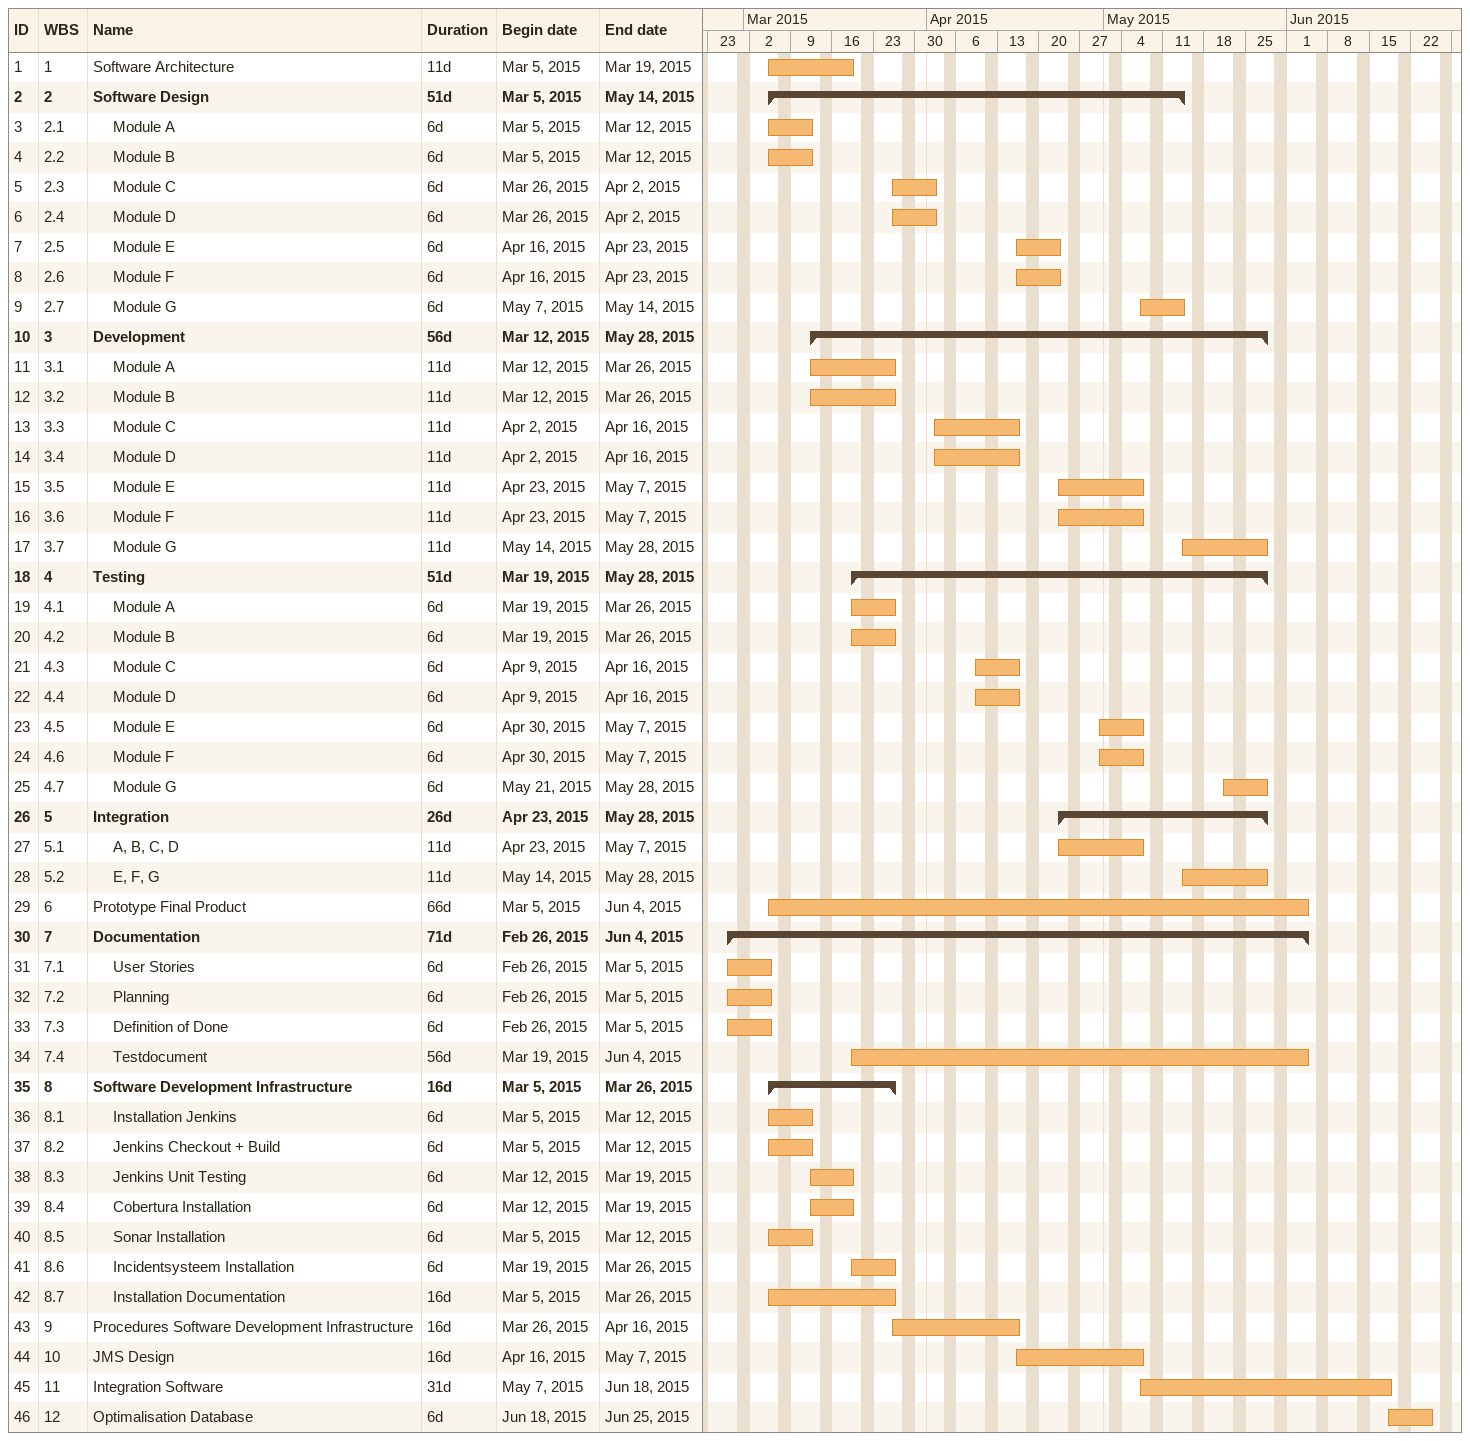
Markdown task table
| ID | WBS | Task | Duration | Start | Finish |
|---|---|---|---|---|---|
| 1 | 1 | Software Architecture | 11d | 2015-03-05 | 2015-03-19 |
| 2 | 2 | **Software Design** | 51d | 2015-03-05 | 2015-05-14 |
| 3 | 2.1 | Module A | 6d | 2015-03-05 | 2015-03-12 |
| 4 | 2.2 | Module B | 6d | 2015-03-05 | 2015-03-12 |
| 5 | 2.3 | Module C | 6d | 2015-03-26 | 2015-04-02 |
| 6 | 2.4 | Module D | 6d | 2015-03-26 | 2015-04-02 |
| 7 | 2.5 | Module E | 6d | 2015-04-16 | 2015-04-23 |
| 8 | 2.6 | Module F | 6d | 2015-04-16 | 2015-04-23 |
| 9 | 2.7 | Module G | 6d | 2015-05-07 | 2015-05-14 |
| 10 | 3 | **Development** | 56d | 2015-03-12 | 2015-05-28 |
| 11 | 3.1 | Module A | 11d | 2015-03-12 | 2015-03-26 |
| 12 | 3.2 | Module B | 11d | 2015-03-12 | 2015-03-26 |
| 13 | 3.3 | Module C | 11d | 2015-04-02 | 2015-04-16 |
| 14 | 3.4 | Module D | 11d | 2015-04-02 | 2015-04-16 |
| 15 | 3.5 | Module E | 11d | 2015-04-23 | 2015-05-07 |
| 16 | 3.6 | Module F | 11d | 2015-04-23 | 2015-05-07 |
| 17 | 3.7 | Module G | 11d | 2015-05-14 | 2015-05-28 |
| 18 | 4 | **Testing** | 51d | 2015-03-19 | 2015-05-28 |
| 19 | 4.1 | Module A | 6d | 2015-03-19 | 2015-03-26 |
| 20 | 4.2 | Module B | 6d | 2015-03-19 | 2015-03-26 |
| 21 | 4.3 | Module C | 6d | 2015-04-09 | 2015-04-16 |
| 22 | 4.4 | Module D | 6d | 2015-04-09 | 2015-04-16 |
| 23 | 4.5 | Module E | 6d | 2015-04-30 | 2015-05-07 |
| 24 | 4.6 | Module F | 6d | 2015-04-30 | 2015-05-07 |
| 25 | 4.7 | Module G | 6d | 2015-05-21 | 2015-05-28 |
| 26 | 5 | **Integration** | 26d | 2015-04-23 | 2015-05-28 |
| 27 | 5.1 | A, B, C, D | 11d | 2015-04-23 | 2015-05-07 |
| 28 | 5.2 | E, F, G | 11d | 2015-05-14 | 2015-05-28 |
| 29 | 6 | Prototype Final Product | 66d | 2015-03-05 | 2015-06-04 |
| 30 | 7 | **Documentation** | 71d | 2015-02-26 | 2015-06-04 |
| 31 | 7.1 | User Stories | 6d | 2015-02-26 | 2015-03-05 |
| 32 | 7.2 | Planning | 6d | 2015-02-26 | 2015-03-05 |
| 33 | 7.3 | Definition of Done | 6d | 2015-02-26 | 2015-03-05 |
| 34 | 7.4 | Testdocument | 56d | 2015-03-19 | 2015-06-04 |
| 35 | 8 | **Software Development Infrastructure** | 16d | 2015-03-05 | 2015-03-26 |
| 36 | 8.1 | Installation Jenkins | 6d | 2015-03-05 | 2015-03-12 |
| 37 | 8.2 | Jenkins Checkout + Build | 6d | 2015-03-05 | 2015-03-12 |
| 38 | 8.3 | Jenkins Unit Testing | 6d | 2015-03-12 | 2015-03-19 |
| 39 | 8.4 | Cobertura Installation | 6d | 2015-03-12 | 2015-03-19 |
| 40 | 8.5 | Sonar Installation | 6d | 2015-03-05 | 2015-03-12 |
| 41 | 8.6 | Incidentsysteem Installation | 6d | 2015-03-19 | 2015-03-26 |
| 42 | 8.7 | Installation Documentation | 16d | 2015-03-05 | 2015-03-26 |
| 43 | 9 | Procedures Software Development Infrastructure | 16d | 2015-03-26 | 2015-04-16 |
| 44 | 10 | JMS Design | 16d | 2015-04-16 | 2015-05-07 |
| 45 | 11 | Integration Software | 31d | 2015-05-07 | 2015-06-18 |
| 46 | 12 | Optimalisation Database | 6d | 2015-06-18 | 2015-06-25 |
